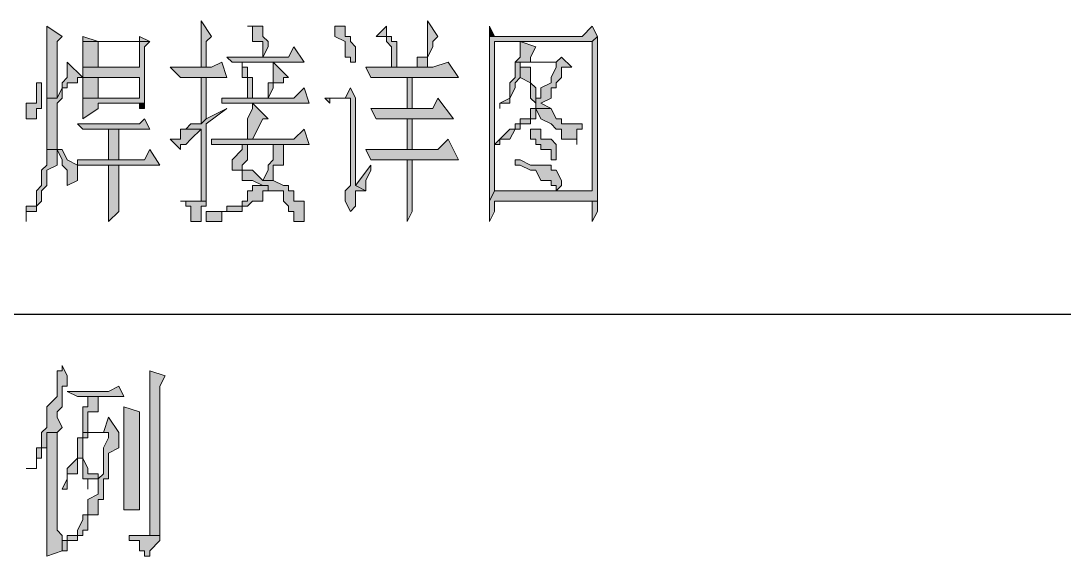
# Model space of a CAD drawing. Header units: millimetres. Extents: x 20 to 821, y 1 to 1134.
# Drawn here: x 340.74 to 377.46, y 102.92 to 121.64 of the extents above; entities that cross this region are included whole.
import ezdxf

# ---------------------------------------------------------------- set-up
doc = ezdxf.new("R2010")
doc.units = ezdxf.units.MM
doc.layers.add('1', color=7, linetype='Continuous')

msp = doc.modelspace()

# ---------------------------------------------------------------- hatches: boundary and pattern name
h = msp.add_hatch(color=0)
h.dxf.hatch_style = 2
h.paths.add_polyline_path([(347.04, 121.641732), (347.04, 120.021732), (347.22, 120.021732), (347.22, 120.921732), (347.4, 121.101732)])
h = msp.add_hatch(color=0)
h.dxf.hatch_style = 2
h.paths.add_polyline_path([(354.96, 121.641732), (354.96, 120.381732), (354.6, 120.381732), (354.6, 120.021732), (354.96, 120.021732), (354.96, 120.381732), (355.14, 120.741732), (355.14, 120.921732), (355.32, 121.101732)])
h = msp.add_hatch(color=0)
h.dxf.hatch_style = 2
h.paths.add_polyline_path([(341.64, 121.461732), (341.64, 118.941732), (342, 118.941732), (342, 120.921732), (342.18, 121.101732)])
h = msp.add_hatch(color=0)
h.dxf.hatch_style = 2
h.paths.add_polyline_path([(348.66, 121.461732), (348.84, 121.461732), (348.84, 121.101732), (348.84, 120.921732), (349.2, 120.921732), (349.2, 120.381732), (349.38, 120.741732), (349.38, 120.921732), (349.2, 121.101732), (349.2, 121.461732), (348.84, 121.461732)])
h = msp.add_hatch(color=0)
h.dxf.hatch_style = 2
h.paths.add_polyline_path([(351.72, 121.461732), (351.72, 121.101732), (352.08, 120.921732), (352.08, 120.381732), (352.26, 120.381732), (352.26, 120.201732), (352.44, 120.201732), (352.44, 120.741732), (352.26, 120.921732), (352.26, 121.101732), (352.08, 121.101732), (352.08, 121.461732)])
h = msp.add_hatch(color=0)
h.dxf.hatch_style = 2
h.paths.add_polyline_path([(353.52, 121.461732), (353.16, 121.101732), (353.52, 121.101732), (353.52, 120.921732), (353.7, 120.741732), (353.7, 120.021732), (353.88, 120.021732), (353.88, 120.921732), (353.7, 120.921732), (353.7, 121.101732), (353.52, 121.101732)])
h = msp.add_hatch(color=0)
h.dxf.hatch_style = 2
h.paths.add_polyline_path([(357.12, 121.461732), (357.12, 121.101732), (357.3, 121.101732)])
h = msp.add_hatch(color=0)
h.dxf.hatch_style = 2
h.paths.add_polyline_path([(360.72, 121.461732), (360.36, 121.101732), (357.12, 121.101732), (357.12, 120.921732), (357.12, 115.341732), (357.3, 115.701732), (357.3, 117.321732), (357.48, 117.321732), (357.3, 117.321732), (357.3, 120.921732), (360.72, 120.921732), (360.9, 121.101732)])
h = msp.add_hatch(color=0)
h.dxf.hatch_style = 2
h.paths.add_polyline_path([(342.9, 121.101732), (342.9, 120.921732), (343.44, 120.921732)])
h = msp.add_hatch(color=0)
h.dxf.hatch_style = 2
h.paths.add_polyline_path([(344.88, 121.101732), (344.88, 120.921732), (343.44, 120.921732), (342.9, 120.921732), (342.9, 120.741732), (342.9, 120.021732), (343.44, 120.021732), (343.44, 120.921732), (344.88, 120.921732), (345.24, 120.921732)])
h = msp.add_hatch(color=0)
h.dxf.hatch_style = 2
h.paths.add_polyline_path([(345.24, 120.921732), (344.88, 120.921732), (344.88, 120.021732), (342.9, 120.021732), (342.9, 119.661732), (344.88, 119.661732), (344.88, 118.941732), (342.9, 118.941732), (342.9, 118.761732), (342.9, 118.221732), (343.44, 118.581732), (343.44, 118.761732), (344.88, 118.761732), (345.06, 118.761732), (345.06, 118.941732), (345.06, 120.381732), (345.06, 120.741732)])
h = msp.add_hatch(color=0)
h.dxf.hatch_style = 2
h.paths.add_polyline_path([(360.9, 121.101732), (360.72, 120.921732), (360.72, 115.701732), (357.3, 115.701732), (357.12, 115.341732), (357.12, 114.621732), (357.3, 114.981732), (357.3, 115.341732), (360.72, 115.341732), (360.9, 115.341732), (360.9, 115.701732)])
h = msp.add_hatch(color=0)
h.dxf.hatch_style = 2
h.paths.add_polyline_path([(358.2, 120.921732), (358.2, 120.381732), (358.02, 120.201732), (358.56, 120.201732), (358.56, 120.381732), (358.74, 120.741732)])
h = msp.add_hatch(color=0)
h.dxf.hatch_style = 2
h.paths.add_polyline_path([(350.28, 120.741732), (350.1, 120.381732), (347.94, 120.381732), (348.12, 120.201732), (350.64, 120.201732)])
h = msp.add_hatch(color=0)
h.dxf.hatch_style = 2
h.paths.add_polyline_path([(342.36, 120.201732), (342.36, 119.661732), (342.18, 119.481732), (342.18, 119.301732), (342, 118.941732), (341.64, 118.941732), (341.64, 118.761732), (341.64, 117.141732), (342, 117.141732), (342.18, 116.781732), (342.18, 116.601732), (342.36, 116.421732), (342.36, 115.881732), (342.72, 116.061732), (342.72, 116.601732), (342.36, 116.781732), (342.18, 117.141732), (342, 117.141732), (342, 117.321732), (342, 118.761732), (342.18, 118.941732), (342.18, 119.301732), (342.36, 119.301732), (342.36, 119.481732), (342.72, 119.481732), (342.72, 119.661732), (342.9, 119.661732)])
h = msp.add_hatch(color=0)
h.dxf.hatch_style = 2
h.paths.add_polyline_path([(347.76, 120.201732), (347.4, 120.021732), (345.96, 120.021732), (346.32, 119.661732), (347.94, 119.661732)])
h = msp.add_hatch(color=0)
h.dxf.hatch_style = 2
h.paths.add_polyline_path([(348.48, 120.201732), (348.48, 119.661732), (348.66, 119.661732), (348.66, 118.941732), (348.84, 118.941732), (348.84, 119.661732), (348.66, 119.661732), (348.66, 120.021732), (348.48, 120.021732)])
h = msp.add_hatch(color=0)
h.dxf.hatch_style = 2
h.paths.add_polyline_path([(349.56, 120.201732), (349.56, 119.481732), (349.38, 119.481732), (349.38, 118.941732), (349.56, 119.301732), (349.56, 119.481732), (349.92, 119.481732), (349.92, 119.661732), (350.1, 119.661732)])
h = msp.add_hatch(color=0)
h.dxf.hatch_style = 2
h.paths.add_polyline_path([(355.68, 120.201732), (355.14, 120.021732), (352.8, 120.021732), (352.98, 119.661732), (356.04, 119.661732)])
h = msp.add_hatch(color=0)
h.dxf.hatch_style = 2
h.paths.add_polyline_path([(359.64, 120.381732), (359.46, 120.201732), (358.02, 120.201732), (359.46, 120.201732), (359.46, 120.021732), (359.28, 119.661732), (359.28, 119.481732), (358.92, 119.301732), (358.92, 118.941732), (358.74, 118.941732), (358.74, 118.581732), (358.56, 118.581732), (358.56, 118.221732), (358.2, 118.221732), (358.2, 118.041732), (358.02, 118.041732), (358.02, 117.861732), (357.84, 117.861732), (357.48, 117.501732), (357.3, 117.321732), (357.48, 117.321732), (357.48, 117.501732), (357.84, 117.501732), (358.02, 117.861732), (358.2, 117.861732), (358.2, 118.041732), (358.56, 118.041732), (358.56, 118.221732), (358.74, 118.221732), (358.74, 118.581732), (359.28, 118.581732), (358.92, 118.761732), (359.28, 118.941732), (359.28, 119.301732), (359.46, 119.301732), (359.46, 119.481732), (359.64, 119.661732), (359.64, 120.021732), (360, 120.021732)])
h = msp.add_hatch(color=0)
h.dxf.hatch_style = 2
h.paths.add_polyline_path([(358.02, 120.201732), (358.02, 119.661732), (357.84, 119.481732), (357.84, 118.941732), (357.48, 118.761732), (357.48, 118.581732), (357.48, 118.761732), (357.84, 118.761732), (357.84, 118.941732), (358.02, 119.301732), (358.02, 119.481732), (358.2, 119.661732), (358.2, 120.021732), (358.56, 120.021732), (358.2, 120.021732), (358.2, 120.201732), (359.46, 120.201732)])
h = msp.add_hatch(color=0)
h.dxf.hatch_style = 2
h.paths.add_polyline_path([(358.56, 120.021732), (358.2, 120.021732), (358.2, 119.661732), (358.56, 119.481732), (358.56, 118.941732), (358.74, 118.761732), (358.74, 119.301732), (358.56, 119.481732)])
h = msp.add_hatch(color=0)
h.dxf.hatch_style = 2
h.paths.add_polyline_path([(341.46, 119.481732), (341.28, 119.481732), (341.28, 119.301732), (341.28, 118.761732), (340.92, 118.761732), (340.92, 118.221732), (341.28, 118.221732), (341.28, 118.581732), (341.46, 118.581732)])
h = msp.add_hatch(color=0)
h.dxf.hatch_style = 2
h.paths.add_polyline_path([(342.9, 119.661732), (342.9, 118.941732), (343.44, 118.941732), (343.44, 119.661732), (344.88, 119.661732)])
h = msp.add_hatch(color=0)
h.dxf.hatch_style = 2
h.paths.add_polyline_path([(347.22, 119.661732), (347.04, 119.661732), (347.04, 118.041732), (347.22, 118.221732)])
h = msp.add_hatch(color=0)
h.dxf.hatch_style = 2
h.paths.add_polyline_path([(354.24, 118.581732), (354.42, 118.581732), (354.42, 119.661732), (354.24, 119.661732)])
h = msp.add_hatch(color=0)
h.dxf.hatch_style = 2
h.paths.add_polyline_path([(350.64, 119.301732), (350.28, 118.941732), (347.76, 118.941732), (347.76, 118.761732), (350.82, 118.761732)])
h = msp.add_hatch(color=0)
h.dxf.hatch_style = 2
h.paths.add_polyline_path([(352.26, 119.301732), (352.08, 118.941732), (351.36, 118.941732), (352.26, 118.941732), (352.26, 115.881732), (352.08, 115.701732), (352.08, 115.341732), (352.26, 114.981732), (352.44, 115.161732), (352.44, 115.701732), (352.8, 115.701732), (352.44, 115.881732), (352.44, 118.941732)])
h = msp.add_hatch(color=0)
h.dxf.hatch_style = 2
h.paths.add_polyline_path([(345.06, 118.761732), (344.88, 118.761732), (344.88, 118.581732), (345.06, 118.581732)])
h = msp.add_hatch(color=0)
h.dxf.hatch_style = 2
h.paths.add_polyline_path([(348.84, 118.761732), (348.84, 118.581732), (348.66, 118.221732), (348.66, 117.501732), (348.48, 117.501732), (348.84, 117.501732), (349.2, 118.221732), (349.38, 118.221732)])
h = msp.add_hatch(color=0)
h.dxf.hatch_style = 2
h.paths.add_polyline_path([(351.36, 118.941732), (351.54, 118.761732), (351.54, 118.941732), (351.72, 118.941732), (352.26, 118.941732)])
h = msp.add_hatch(color=0)
h.dxf.hatch_style = 2
h.paths.add_polyline_path([(355.32, 118.941732), (355.14, 118.581732), (352.98, 118.581732), (353.16, 118.221732), (355.86, 118.221732)])
h = msp.add_hatch(color=0)
h.dxf.hatch_style = 2
h.paths.add_polyline_path([(347.94, 118.581732), (347.22, 118.221732), (347.04, 118.041732), (346.68, 118.041732), (346.5, 117.861732), (347.04, 117.861732), (347.04, 115.881732), (347.04, 115.341732), (346.68, 115.341732), (347.22, 115.341732), (347.22, 115.701732), (347.22, 118.041732)])
h = msp.add_hatch(color=0)
h.dxf.hatch_style = 2
h.paths.add_polyline_path([(359.28, 118.581732), (358.74, 118.581732), (358.92, 118.221732), (359.28, 118.041732), (359.46, 117.861732), (359.64, 117.861732), (359.64, 117.501732), (360.18, 117.501732), (360.18, 117.321732), (360.18, 117.861732), (360.36, 117.861732), (360.36, 118.041732), (360.18, 118.041732), (360, 118.041732), (359.64, 118.041732), (359.64, 118.221732), (359.46, 118.221732)])
h = msp.add_hatch(color=0)
h.dxf.hatch_style = 2
h.paths.add_polyline_path([(345.06, 118.221732), (344.88, 118.041732), (342.72, 118.041732), (342.9, 117.861732), (345.24, 117.861732)])
h = msp.add_hatch(color=0)
h.dxf.hatch_style = 2
h.paths.add_polyline_path([(354.24, 117.141732), (354.42, 117.141732), (354.42, 118.221732), (354.24, 118.221732)])
h = msp.add_hatch(color=0)
h.dxf.hatch_style = 2
h.paths.add_polyline_path([(343.8, 116.781732), (344.16, 116.781732), (344.16, 117.861732), (343.8, 117.861732)])
h = msp.add_hatch(color=0)
h.dxf.hatch_style = 2
h.paths.add_polyline_path([(346.5, 117.861732), (346.32, 117.861732), (346.32, 117.501732), (345.96, 117.501732), (346.32, 117.141732), (346.32, 117.321732), (346.5, 117.321732), (346.68, 117.501732), (347.04, 117.861732)])
h = msp.add_hatch(color=0)
h.dxf.hatch_style = 2
h.paths.add_polyline_path([(350.64, 117.861732), (350.28, 117.501732), (347.4, 117.501732), (347.4, 117.321732), (350.82, 117.321732)])
h = msp.add_hatch(color=0)
h.dxf.hatch_style = 2
h.paths.add_polyline_path([(358.56, 117.861732), (358.56, 117.501732), (358.74, 117.501732), (358.74, 117.321732), (358.92, 117.321732), (358.92, 117.141732), (359.28, 117.141732), (359.28, 116.781732), (359.46, 116.781732), (359.46, 117.321732), (359.28, 117.501732), (358.92, 117.501732), (358.92, 117.861732)])
h = msp.add_hatch(color=0)
h.dxf.hatch_style = 2
h.paths.add_polyline_path([(341.64, 117.141732), (341.64, 116.601732), (341.46, 116.421732), (341.46, 115.881732), (341.28, 115.701732), (341.28, 115.161732), (340.92, 115.161732), (340.92, 114.621732), (340.92, 114.981732), (341.28, 114.981732), (341.28, 115.161732), (341.46, 115.341732), (341.46, 115.701732), (341.64, 115.881732), (341.64, 116.421732), (342, 116.601732), (342, 117.141732)])
h = msp.add_hatch(color=0)
h.dxf.hatch_style = 2
h.paths.add_polyline_path([(345.24, 117.141732), (345.06, 116.781732), (342.72, 116.781732), (342.72, 116.601732), (345.6, 116.601732)])
h = msp.add_hatch(color=0)
h.dxf.hatch_style = 2
h.paths.add_polyline_path([(348.48, 117.321732), (348.48, 117.141732), (348.12, 116.781732), (348.12, 116.421732), (348.48, 116.421732), (348.48, 116.061732), (348.66, 116.061732), (348.84, 116.061732), (349.2, 115.881732), (348.84, 115.881732), (349.38, 115.881732), (349.38, 115.701732), (349.56, 115.701732), (349.92, 115.701732), (349.92, 115.341732), (350.1, 115.161732), (350.1, 114.981732), (350.28, 114.981732), (350.28, 114.621732), (350.64, 114.621732), (350.64, 115.341732), (350.28, 115.341732), (350.28, 115.701732), (350.1, 115.701732), (350.1, 115.881732), (349.92, 115.881732), (349.56, 116.061732), (349.2, 116.061732), (348.84, 116.421732), (348.48, 116.421732), (348.48, 116.601732), (348.66, 116.781732), (348.66, 117.321732), (348.84, 117.321732), (349.56, 117.321732)])
h = msp.add_hatch(color=0)
h.dxf.hatch_style = 2
h.paths.add_polyline_path([(350.1, 117.321732), (348.48, 117.321732), (349.56, 117.321732), (349.56, 116.781732), (349.38, 116.601732), (349.38, 116.421732), (349.2, 116.061732), (349.56, 116.061732), (349.56, 116.421732), (349.56, 116.601732), (349.92, 116.601732), (349.92, 117.321732)])
h = msp.add_hatch(color=0)
h.dxf.hatch_style = 2
h.paths.add_polyline_path([(355.68, 117.501732), (355.32, 117.141732), (352.8, 117.141732), (352.98, 116.781732), (356.04, 116.781732)])
h = msp.add_hatch(color=0)
h.dxf.hatch_style = 2
h.paths.add_polyline_path([(354.42, 116.781732), (354.24, 116.781732), (354.24, 116.601732), (354.24, 114.621732), (354.42, 114.981732), (354.42, 116.421732)])
h = msp.add_hatch(color=0)
h.dxf.hatch_style = 2
h.paths.add_polyline_path([(358.02, 116.781732), (358.02, 116.601732), (358.2, 116.601732), (358.56, 116.421732), (358.74, 116.421732), (358.92, 116.061732), (359.28, 116.061732), (359.28, 115.881732), (359.46, 115.881732), (359.46, 115.701732), (359.64, 115.881732), (359.64, 116.061732), (359.46, 116.421732), (359.28, 116.421732), (359.28, 116.601732), (358.56, 116.601732), (358.2, 116.781732)])
h = msp.add_hatch(color=0)
h.dxf.hatch_style = 2
h.paths.add_polyline_path([(344.16, 116.601732), (343.8, 116.601732), (343.8, 116.421732), (343.8, 114.621732), (344.16, 114.981732)])
h = msp.add_hatch(color=0)
h.dxf.hatch_style = 2
h.paths.add_polyline_path([(352.98, 116.601732), (352.44, 115.881732), (352.8, 115.701732), (352.8, 116.061732), (352.98, 116.421732)])
h = msp.add_hatch(color=0)
h.dxf.hatch_style = 2
h.paths.add_polyline_path([(348.84, 115.881732), (348.84, 115.701732), (348.66, 115.701732), (348.66, 115.341732), (348.48, 115.341732), (348.48, 115.161732), (348.12, 115.161732), (347.94, 115.161732), (347.94, 114.981732), (347.22, 114.981732), (347.22, 114.621732), (347.76, 114.621732), (347.76, 114.981732), (348.12, 114.981732), (348.48, 114.981732), (348.48, 115.161732), (348.66, 115.161732), (348.84, 115.341732), (349.2, 115.341732), (349.2, 115.701732), (349.38, 115.701732), (349.38, 115.881732)])
h = msp.add_hatch(color=0)
h.dxf.hatch_style = 2
h.paths.add_polyline_path([(346.32, 115.341732), (346.5, 115.341732), (346.5, 115.161732), (346.68, 115.161732), (346.68, 114.981732), (346.68, 114.621732), (347.04, 114.621732), (347.04, 115.161732), (347.22, 115.161732), (347.22, 115.341732), (346.68, 115.341732)])
h = msp.add_hatch(color=0)
h.dxf.hatch_style = 2
h.paths.add_polyline_path([(360.9, 115.341732), (360.72, 115.341732), (360.72, 114.621732), (360.9, 114.981732)])
h = msp.add_hatch(color=0)
h.dxf.hatch_style = 2
h.paths.add_polyline_path([(342.18, 109.581732), (342.18, 109.401732), (342, 109.401732), (342, 108.501732), (341.64, 108.141732), (341.64, 107.421732), (341.46, 107.241732), (341.46, 106.701732), (341.28, 106.701732), (341.28, 105.981732), (340.92, 105.981732), (341.28, 105.981732), (341.28, 106.341732), (341.46, 106.341732), (341.46, 106.701732), (341.64, 106.701732), (341.64, 107.241732), (342, 107.241732), (342.18, 107.421732), (342, 107.781732), (342, 107.961732), (342.18, 108.141732), (342.18, 108.861732), (342.36, 108.861732), (342.36, 109.221732)])
h = msp.add_hatch(color=0)
h.dxf.hatch_style = 2
h.paths.add_polyline_path([(345.24, 109.401732), (345.24, 103.641732), (345.06, 103.641732), (344.88, 103.641732), (345.6, 103.641732), (345.6, 108.861732), (345.78, 109.221732)])
h = msp.add_hatch(color=0)
h.dxf.hatch_style = 2
h.paths.add_polyline_path([(344.16, 108.861732), (343.8, 108.681732), (342.36, 108.681732), (342.72, 108.501732), (344.34, 108.501732)])
h = msp.add_hatch(color=0)
h.dxf.hatch_style = 2
h.paths.add_polyline_path([(343.44, 108.501732), (343.08, 108.501732), (343.08, 108.141732), (342.9, 108.141732), (342.9, 107.961732), (342.9, 107.241732), (343.08, 107.241732), (343.08, 107.961732), (343.44, 107.961732)])
h = msp.add_hatch(color=0)
h.dxf.hatch_style = 2
h.paths.add_polyline_path([(344.34, 108.141732), (344.34, 104.541732), (344.88, 104.541732), (344.88, 107.781732), (344.88, 107.961732)])
h = msp.add_hatch(color=0)
h.dxf.hatch_style = 2
h.paths.add_polyline_path([(343.8, 107.781732), (343.62, 107.241732), (342.9, 107.241732), (343.8, 107.241732), (343.8, 107.061732), (343.62, 106.701732), (343.62, 105.801732), (343.44, 105.621732), (343.44, 105.081732), (343.08, 104.901732), (343.08, 104.361732), (342.9, 104.361732), (342.9, 104.181732), (342.72, 103.821732), (342.72, 103.641732), (342.36, 103.641732), (342.36, 103.461732), (342.18, 103.461732), (342.18, 103.101732), (342.36, 103.101732), (342.36, 103.461732), (342.72, 103.461732), (342.72, 103.641732), (342.9, 103.641732), (342.9, 103.821732), (343.08, 103.821732), (343.08, 104.361732), (343.44, 104.361732), (343.44, 104.901732), (343.62, 104.901732), (343.62, 105.621732), (343.8, 105.621732), (343.8, 106.521732), (344.16, 106.701732), (344.16, 107.241732)])
h = msp.add_hatch(color=0)
h.dxf.hatch_style = 2
h.paths.add_polyline_path([(342, 107.241732), (341.64, 107.241732), (341.64, 104.181732), (341.64, 102.921732), (342.18, 103.101732), (342.18, 103.641732), (342, 103.821732)])
h = msp.add_hatch(color=0)
h.dxf.hatch_style = 2
h.paths.add_polyline_path([(342.9, 107.241732), (342.9, 107.061732), (342.72, 107.061732), (342.72, 106.341732), (342.36, 105.981732), (342.36, 105.621732), (342.18, 105.261732), (342.36, 105.261732), (342.36, 105.621732), (342.36, 105.801732), (342.72, 105.801732), (342.72, 106.341732), (342.9, 106.341732), (342.9, 106.521732), (342.9, 106.701732), (342.9, 107.061732), (343.08, 107.061732), (343.08, 107.241732), (343.8, 107.241732)])
h = msp.add_hatch(color=0)
h.dxf.hatch_style = 2
h.paths.add_polyline_path([(342.9, 106.341732), (342.9, 105.621732), (343.08, 105.621732), (343.08, 105.261732), (343.08, 105.621732), (343.44, 105.621732), (343.44, 105.801732), (343.08, 105.801732), (343.08, 105.981732)])
h = msp.add_hatch(color=0)
h.dxf.hatch_style = 2
h.paths.add_polyline_path([(344.52, 103.641732), (344.52, 103.461732), (344.88, 103.461732), (344.88, 103.101732), (345.06, 103.101732), (345.06, 102.921732), (345.24, 102.921732), (345.24, 103.101732), (345.6, 103.461732), (345.6, 103.641732), (344.88, 103.641732)])

# ---------------------------------------------------------------- linework, layer by layer
at = {"layer": '1', "color": 0, "lineweight": 5}
for points in [[(347.04, 121.641732), (347.04, 120.021732), (347.22, 120.021732), (347.22, 120.921732), (347.4, 121.101732), (347.04, 121.641732)], [(354.96, 121.641732), (354.96, 120.381732), (354.6, 120.381732), (354.6, 120.021732), (354.96, 120.021732), (354.96, 120.381732), (355.14, 120.741732), (355.14, 120.921732), (355.32, 121.101732), (354.96, 121.641732)], [(341.64, 121.461732), (341.64, 118.941732), (342, 118.941732), (342, 120.921732), (342.18, 121.101732), (341.64, 121.461732)], [(348.66, 121.461732), (348.84, 121.461732), (348.84, 121.101732), (348.84, 120.921732), (349.2, 120.921732), (349.2, 120.381732), (349.38, 120.741732), (349.38, 120.921732), (349.2, 121.101732), (349.2, 121.461732), (348.84, 121.461732), (348.66, 121.461732)], [(351.72, 121.461732), (351.72, 121.101732), (352.08, 120.921732), (352.08, 120.381732), (352.26, 120.381732), (352.26, 120.201732), (352.44, 120.201732), (352.44, 120.741732), (352.26, 120.921732), (352.26, 121.101732), (352.08, 121.101732), (352.08, 121.461732), (351.72, 121.461732)], [(353.52, 121.461732), (353.16, 121.101732), (353.52, 121.101732), (353.52, 120.921732), (353.7, 120.741732), (353.7, 120.021732), (353.88, 120.021732), (353.88, 120.921732), (353.7, 120.921732), (353.7, 121.101732), (353.52, 121.101732), (353.52, 121.461732)], [(357.12, 121.461732), (357.12, 121.101732), (357.3, 121.101732), (357.12, 121.461732)], [(360.72, 121.461732), (360.36, 121.101732), (357.12, 121.101732), (357.12, 120.921732), (357.12, 115.341732), (357.3, 115.701732), (357.3, 117.321732), (357.48, 117.321732), (357.3, 117.321732), (357.3, 120.921732), (360.72, 120.921732), (360.9, 121.101732), (360.72, 121.461732)], [(342.9, 121.101732), (342.9, 120.921732), (343.44, 120.921732), (342.9, 121.101732)], [(344.88, 121.101732), (344.88, 120.921732), (343.44, 120.921732), (342.9, 120.921732), (342.9, 120.741732), (342.9, 120.021732), (343.44, 120.021732), (343.44, 120.921732), (344.88, 120.921732), (345.24, 120.921732), (344.88, 121.101732)], [(345.24, 120.921732), (344.88, 120.921732), (344.88, 120.021732), (342.9, 120.021732), (342.9, 119.661732), (344.88, 119.661732), (344.88, 118.941732), (342.9, 118.941732), (342.9, 118.761732), (342.9, 118.221732), (343.44, 118.581732), (343.44, 118.761732), (344.88, 118.761732), (345.06, 118.761732), (345.06, 118.941732), (345.06, 120.381732), (345.06, 120.741732), (345.24, 120.921732)], [(360.9, 121.101732), (360.72, 120.921732), (360.72, 115.701732), (357.3, 115.701732), (357.12, 115.341732), (357.12, 114.621732), (357.3, 114.981732), (357.3, 115.341732), (360.72, 115.341732), (360.9, 115.341732), (360.9, 115.701732), (360.9, 121.101732)], [(358.2, 120.921732), (358.2, 120.381732), (358.02, 120.201732), (358.56, 120.201732), (358.56, 120.381732), (358.74, 120.741732), (358.2, 120.921732)], [(350.28, 120.741732), (350.1, 120.381732), (347.94, 120.381732), (348.12, 120.201732), (350.64, 120.201732), (350.28, 120.741732)], [(342.36, 120.201732), (342.36, 119.661732), (342.18, 119.481732), (342.18, 119.301732), (342, 118.941732), (341.64, 118.941732), (341.64, 118.761732), (341.64, 117.141732), (342, 117.141732), (342.18, 116.781732), (342.18, 116.781732), (342.18, 116.601732), (342.36, 116.421732), (342.36, 115.881732), (342.72, 116.061732), (342.72, 116.601732), (342.36, 116.781732), (342.18, 117.141732), (342, 117.141732), (342, 117.321732), (342, 118.761732), (342.18, 118.941732), (342.18, 119.301732), (342.36, 119.301732), (342.36, 119.481732), (342.72, 119.481732), (342.72, 119.661732), (342.9, 119.661732), (342.36, 120.201732)], [(347.76, 120.201732), (347.4, 120.021732), (345.96, 120.021732), (346.32, 119.661732), (347.94, 119.661732), (347.76, 120.201732)], [(348.48, 120.201732), (348.48, 119.661732), (348.66, 119.661732), (348.66, 118.941732), (348.84, 118.941732), (348.84, 119.661732), (348.66, 119.661732), (348.66, 120.021732), (348.48, 120.021732), (348.48, 120.201732)], [(349.56, 120.201732), (349.56, 119.481732), (349.38, 119.481732), (349.38, 118.941732), (349.56, 119.301732), (349.56, 119.481732), (349.92, 119.481732), (349.92, 119.661732), (350.1, 119.661732), (349.56, 120.201732)], [(355.68, 120.201732), (355.14, 120.021732), (352.8, 120.021732), (352.98, 119.661732), (356.04, 119.661732), (355.68, 120.201732)], [(359.64, 120.381732), (359.46, 120.201732), (358.02, 120.201732), (359.46, 120.201732), (359.46, 120.021732), (359.28, 119.661732), (359.28, 119.481732), (358.92, 119.301732), (358.92, 118.941732), (358.74, 118.941732), (358.74, 118.581732), (358.56, 118.581732), (358.56, 118.221732), (358.2, 118.221732), (358.2, 118.041732), (358.02, 118.041732), (358.02, 117.861732), (357.84, 117.861732), (357.48, 117.501732), (357.3, 117.321732), (357.48, 117.321732), (357.48, 117.501732), (357.84, 117.501732), (358.02, 117.861732), (358.2, 117.861732), (358.2, 118.041732), (358.56, 118.041732), (358.56, 118.221732), (358.74, 118.221732), (358.74, 118.581732), (359.28, 118.581732), (358.92, 118.761732), (359.28, 118.941732), (359.28, 119.301732), (359.46, 119.301732), (359.46, 119.481732), (359.64, 119.661732), (359.64, 120.021732), (360, 120.021732), (359.64, 120.381732)], [(358.02, 120.201732), (358.02, 119.661732), (357.84, 119.481732), (357.84, 118.941732), (357.48, 118.761732), (357.48, 118.581732), (357.48, 118.761732), (357.84, 118.761732), (357.84, 118.941732), (358.02, 119.301732), (358.02, 119.481732), (358.2, 119.661732), (358.2, 120.021732), (358.56, 120.021732), (358.2, 120.021732), (358.2, 120.201732), (359.46, 120.201732), (358.02, 120.201732)], [(358.56, 120.021732), (358.2, 120.021732), (358.2, 119.661732), (358.56, 119.481732), (358.56, 118.941732), (358.74, 118.761732), (358.74, 119.301732), (358.56, 119.481732), (358.56, 120.021732)], [(341.46, 119.481732), (341.28, 119.481732), (341.28, 119.301732), (341.28, 118.761732), (340.92, 118.761732), (340.92, 118.221732), (341.28, 118.221732), (341.28, 118.581732), (341.46, 118.581732), (341.46, 119.481732)], [(342.9, 119.661732), (342.9, 118.941732), (343.44, 118.941732), (343.44, 119.661732), (344.88, 119.661732), (342.9, 119.661732)], [(347.22, 119.661732), (347.04, 119.661732), (347.04, 118.041732), (347.22, 118.221732), (347.22, 119.661732)], [(354.24, 118.581732), (354.42, 118.581732), (354.42, 119.661732), (354.24, 119.661732), (354.24, 118.581732)], [(350.64, 119.301732), (350.28, 118.941732), (347.76, 118.941732), (347.76, 118.761732), (350.82, 118.761732), (350.64, 119.301732)], [(352.26, 119.301732), (352.08, 118.941732), (351.36, 118.941732), (352.26, 118.941732), (352.26, 115.881732), (352.08, 115.701732), (352.08, 115.341732), (352.26, 114.981732), (352.44, 115.161732), (352.44, 115.701732), (352.8, 115.701732), (352.44, 115.881732), (352.44, 118.941732), (352.26, 119.301732)], [(345.06, 118.761732), (344.88, 118.761732), (344.88, 118.581732), (345.06, 118.581732), (345.06, 118.761732)], [(348.84, 118.761732), (348.84, 118.581732), (348.66, 118.221732), (348.66, 117.501732), (348.48, 117.501732), (348.84, 117.501732), (349.2, 118.221732), (349.38, 118.221732), (348.84, 118.761732)], [(351.36, 118.941732), (351.54, 118.761732), (351.54, 118.941732), (351.72, 118.941732), (352.26, 118.941732), (351.36, 118.941732)], [(355.32, 118.941732), (355.14, 118.581732), (352.98, 118.581732), (353.16, 118.221732), (355.86, 118.221732), (355.32, 118.941732)], [(347.94, 118.581732), (347.22, 118.221732), (347.04, 118.041732), (346.68, 118.041732), (346.5, 117.861732), (347.04, 117.861732), (347.04, 115.881732), (347.04, 115.341732), (346.68, 115.341732), (347.22, 115.341732), (347.22, 115.701732), (347.22, 118.041732), (347.94, 118.581732)], [(359.28, 118.581732), (358.74, 118.581732), (358.92, 118.221732), (359.28, 118.041732), (359.46, 117.861732), (359.64, 117.861732), (359.64, 117.501732), (360.18, 117.501732), (360.18, 117.321732), (360.18, 117.861732), (360.36, 117.861732), (360.36, 118.041732), (360.18, 118.041732), (360, 118.041732), (359.64, 118.041732), (359.64, 118.221732), (359.46, 118.221732), (359.28, 118.581732)], [(345.06, 118.221732), (344.88, 118.041732), (342.72, 118.041732), (342.9, 117.861732), (345.24, 117.861732), (345.06, 118.221732)], [(354.24, 117.141732), (354.42, 117.141732), (354.42, 118.221732), (354.24, 118.221732), (354.24, 117.141732)], [(343.8, 116.781732), (344.16, 116.781732), (344.16, 117.861732), (343.8, 117.861732), (343.8, 116.781732)], [(346.5, 117.861732), (346.32, 117.861732), (346.32, 117.501732), (345.96, 117.501732), (346.32, 117.141732), (346.32, 117.321732), (346.5, 117.321732), (346.68, 117.501732), (347.04, 117.861732), (346.5, 117.861732)], [(350.64, 117.861732), (350.28, 117.501732), (347.4, 117.501732), (347.4, 117.321732), (350.82, 117.321732), (350.64, 117.861732)], [(358.56, 117.861732), (358.56, 117.501732), (358.74, 117.501732), (358.74, 117.321732), (358.92, 117.321732), (358.92, 117.141732), (359.28, 117.141732), (359.28, 116.781732), (359.46, 116.781732), (359.46, 117.321732), (359.28, 117.501732), (358.92, 117.501732), (358.92, 117.861732), (358.56, 117.861732)], [(341.64, 117.141732), (341.64, 116.601732), (341.46, 116.421732), (341.46, 115.881732), (341.28, 115.701732), (341.28, 115.161732), (340.92, 115.161732), (340.92, 114.621732), (340.92, 114.981732), (341.28, 114.981732), (341.28, 115.161732), (341.46, 115.341732), (341.46, 115.701732), (341.46, 115.701732), (341.64, 115.881732), (341.64, 116.421732), (342, 116.601732), (342, 117.141732), (341.64, 117.141732)], [(345.24, 117.141732), (345.06, 116.781732), (342.72, 116.781732), (342.72, 116.601732), (345.6, 116.601732), (345.24, 117.141732)], [(348.48, 117.321732), (348.48, 117.141732), (348.12, 116.781732), (348.12, 116.421732), (348.48, 116.421732), (348.48, 116.061732), (348.66, 116.061732), (348.84, 116.061732), (349.2, 115.881732), (348.84, 115.881732), (349.38, 115.881732), (349.38, 115.701732), (349.56, 115.701732), (349.92, 115.701732), (349.92, 115.341732), (349.92, 115.341732), (350.1, 115.161732), (350.1, 114.981732), (350.28, 114.981732), (350.28, 114.621732), (350.64, 114.621732), (350.64, 115.341732), (350.28, 115.341732), (350.28, 115.701732), (350.1, 115.701732), (350.1, 115.881732), (349.92, 115.881732), (349.56, 116.061732), (349.2, 116.061732), (348.84, 116.421732), (348.48, 116.421732), (348.48, 116.601732), (348.66, 116.781732), (348.66, 117.321732), (348.84, 117.321732), (349.56, 117.321732), (348.48, 117.321732)], [(350.1, 117.321732), (348.48, 117.321732), (349.56, 117.321732), (349.56, 116.781732), (349.38, 116.601732), (349.38, 116.421732), (349.2, 116.061732), (349.56, 116.061732), (349.56, 116.421732), (349.56, 116.601732), (349.92, 116.601732), (349.92, 117.321732), (350.1, 117.321732)], [(355.68, 117.501732), (355.32, 117.141732), (352.8, 117.141732), (352.98, 116.781732), (356.04, 116.781732), (355.68, 117.501732)], [(354.42, 116.781732), (354.24, 116.781732), (354.24, 116.601732), (354.24, 114.621732), (354.42, 114.981732), (354.42, 116.421732), (354.42, 116.421732), (354.42, 116.781732)], [(358.02, 116.781732), (358.02, 116.601732), (358.2, 116.601732), (358.56, 116.421732), (358.74, 116.421732), (358.92, 116.061732), (359.28, 116.061732), (359.28, 115.881732), (359.46, 115.881732), (359.46, 115.701732), (359.64, 115.881732), (359.64, 116.061732), (359.46, 116.421732), (359.28, 116.421732), (359.28, 116.601732), (359.28, 116.601732), (358.56, 116.601732), (358.2, 116.781732), (358.02, 116.781732)], [(344.16, 116.601732), (343.8, 116.601732), (343.8, 116.421732), (343.8, 114.621732), (344.16, 114.981732), (344.16, 116.601732)], [(352.98, 116.601732), (352.44, 115.881732), (352.8, 115.701732), (352.8, 116.061732), (352.98, 116.421732), (352.98, 116.601732)], [(348.84, 115.881732), (348.84, 115.701732), (348.66, 115.701732), (348.66, 115.341732), (348.48, 115.341732), (348.48, 115.161732), (348.12, 115.161732), (347.94, 115.161732), (347.94, 114.981732), (347.22, 114.981732), (347.22, 114.621732), (347.76, 114.621732), (347.76, 114.981732), (348.12, 114.981732), (348.12, 114.981732), (348.48, 114.981732), (348.48, 115.161732), (348.66, 115.161732), (348.84, 115.341732), (349.2, 115.341732), (349.2, 115.701732), (349.38, 115.701732), (349.38, 115.881732), (348.84, 115.881732)], [(346.32, 115.341732), (346.5, 115.341732), (346.5, 115.161732), (346.68, 115.161732), (346.68, 114.981732), (346.68, 114.621732), (347.04, 114.621732), (347.04, 115.161732), (347.22, 115.161732), (347.22, 115.341732), (346.68, 115.341732), (346.32, 115.341732)], [(360.9, 115.341732), (360.72, 115.341732), (360.72, 114.621732), (360.9, 114.981732), (360.9, 115.341732)], [(342.18, 109.581732), (342.18, 109.401732), (342, 109.401732), (342, 108.501732), (341.64, 108.141732), (341.64, 107.421732), (341.46, 107.241732), (341.46, 106.701732), (341.28, 106.701732), (341.28, 105.981732), (340.92, 105.981732), (341.28, 105.981732), (341.28, 106.341732), (341.46, 106.341732), (341.46, 106.701732), (341.64, 106.701732), (341.64, 107.241732), (342, 107.241732), (342.18, 107.421732), (342, 107.781732), (342, 107.961732), (342.18, 108.141732), (342.18, 108.861732), (342.36, 108.861732), (342.36, 109.221732), (342.18, 109.581732)], [(345.24, 109.401732), (345.24, 103.641732), (345.06, 103.641732), (344.88, 103.641732), (345.6, 103.641732), (345.6, 108.861732), (345.78, 109.221732), (345.24, 109.401732)], [(344.16, 108.861732), (343.8, 108.681732), (342.36, 108.681732), (342.72, 108.501732), (344.34, 108.501732), (344.16, 108.861732)], [(343.44, 108.501732), (343.08, 108.501732), (343.08, 108.141732), (342.9, 108.141732), (342.9, 107.961732), (342.9, 107.241732), (343.08, 107.241732), (343.08, 107.961732), (343.44, 107.961732), (343.44, 108.501732)], [(344.34, 108.141732), (344.34, 104.541732), (344.88, 104.541732), (344.88, 107.781732), (344.88, 107.961732), (344.34, 108.141732)], [(343.8, 107.781732), (343.62, 107.241732), (342.9, 107.241732), (343.8, 107.241732), (343.8, 107.061732), (343.62, 106.701732), (343.62, 105.801732), (343.44, 105.621732), (343.44, 105.081732), (343.08, 104.901732), (343.08, 104.361732), (342.9, 104.361732), (342.9, 104.181732), (342.72, 103.821732), (342.72, 103.641732), (342.36, 103.641732), (342.36, 103.461732), (342.18, 103.461732), (342.18, 103.101732), (342.36, 103.101732), (342.36, 103.461732), (342.72, 103.461732), (342.72, 103.641732), (342.9, 103.641732), (342.9, 103.821732), (343.08, 103.821732), (343.08, 104.361732), (343.44, 104.361732), (343.44, 104.901732), (343.62, 104.901732), (343.62, 105.621732), (343.8, 105.621732), (343.8, 106.521732), (344.16, 106.701732), (344.16, 107.241732), (343.8, 107.781732)], [(342, 107.241732), (341.64, 107.241732), (341.64, 104.181732), (341.64, 102.921732), (342.18, 103.101732), (342.18, 103.641732), (342, 103.821732), (342, 107.241732)], [(342.9, 107.241732), (342.9, 107.061732), (342.72, 107.061732), (342.72, 106.341732), (342.36, 105.981732), (342.36, 105.621732), (342.18, 105.261732), (342.36, 105.261732), (342.36, 105.621732), (342.36, 105.801732), (342.72, 105.801732), (342.72, 106.341732), (342.9, 106.341732), (342.9, 106.521732), (342.9, 106.701732), (342.9, 107.061732), (343.08, 107.061732), (343.08, 107.241732), (343.8, 107.241732), (342.9, 107.241732)], [(342.9, 106.341732), (342.9, 105.621732), (343.08, 105.621732), (343.08, 105.261732), (343.08, 105.621732), (343.44, 105.621732), (343.44, 105.801732), (343.08, 105.801732), (343.08, 105.981732), (342.9, 106.341732)], [(344.52, 103.641732), (344.52, 103.461732), (344.88, 103.461732), (344.88, 103.101732), (345.06, 103.101732), (345.06, 102.921732), (345.24, 102.921732), (345.24, 103.101732), (345.6, 103.461732), (345.6, 103.641732), (344.88, 103.641732), (344.52, 103.641732)]]:
    msp.add_lwpolyline(points, dxfattribs=at)
at = {"layer": '1', "color": 0, "lineweight": 25}
msp.add_lwpolyline([(305.46, 111.381732), (377.46, 111.381732)], dxfattribs=at)

doc.saveas('drawing.dxf')
